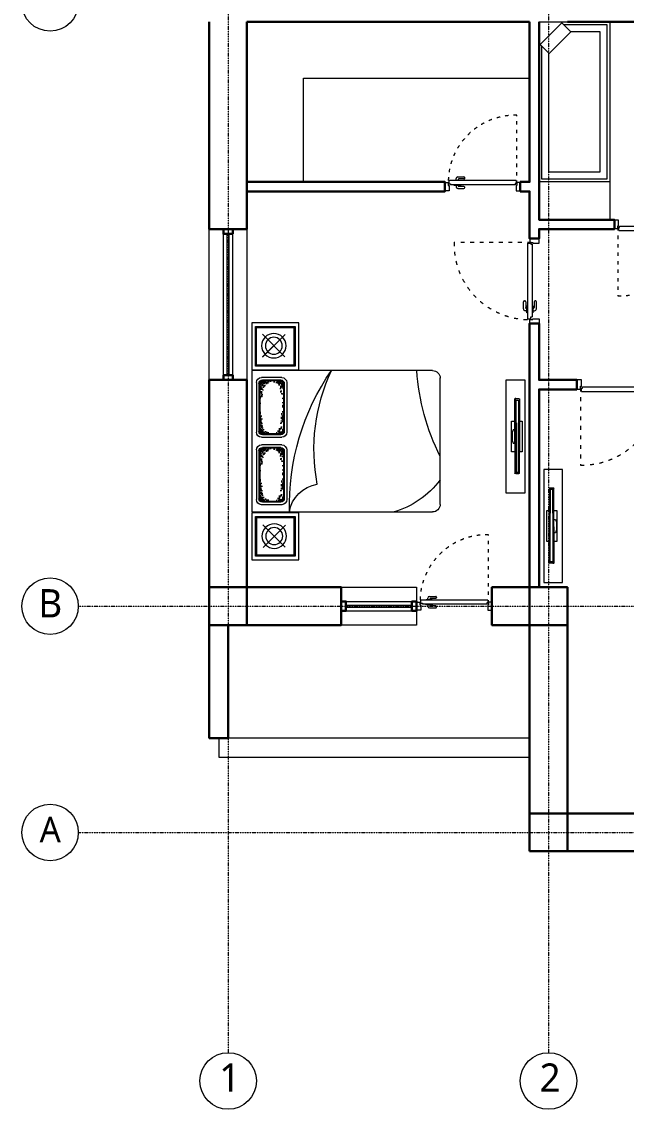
# Model space of a CAD drawing. Header units: millimetres. Extents: x 220309 to 250673, y 235861 to 255830.
# Drawn here: x 220309 to 226724, y 235861 to 247398 of the extents above; entities that cross this region are included whole.
import ezdxf
from ezdxf.enums import TextEntityAlignment as Align

# ---------------------------------------------------------------- set-up
doc = ezdxf.new("R2010")
doc.units = ezdxf.units.MM
doc.linetypes.add('ACAD_ISO03W100', pattern=[30, 12, -18])
doc.linetypes.add('DASHDOTX2', pattern=[2, 1, -0.5, 0, -0.5])
for name, color, linetype, lineweight in [('Axes', 40, 'DASHDOTX2', 9), ('Balcony', 7, 'Continuous', 40), ('Door', 59, 'Continuous', 9), ('furniture', 46, 'Continuous', 9), ('Line', 7, 'Continuous', 9), ('Profile', 4, 'Continuous', 15), ('Wall', 5, 'Continuous', 30), ('WC', 123, 'Continuous', 9), ('winows', 4, 'Continuous', 18)]:
    doc.layers.add(name, color=color, linetype=linetype, lineweight=lineweight)
doc.styles.add('Standard 1', font='segoeuil.ttf')
pattern_1 = [(322.5, (57293.257, -2899.04), (-1.126233, -34.448923), [0, -27.175481, 0, -30.39363, 0, -29.052734]), (352.5, (57293.257, -2899.04), (31.64114, -50.456037), [0, -14.660457, 0, -24.49369, 0, -9.386268]), (32.5, (57271.266, -2899.04), (55.676515, -0.101176), [0, -8.939303, 0, -32.18149, 0, -42.014724]), (42.5, (57271.266, -2899.04), (53.745352, -15.691615), [0, -4.469651, 0, -21.096755, 0, -24.136118])]
pattern_2 = [(322.5, (58008.435, -2899.04), (-1.126233, -34.448923), [0, -27.175481, 0, -30.39363, 0, -29.052734]), (352.5, (58008.435, -2899.04), (31.64114, -50.456037), [0, -14.660457, 0, -24.49369, 0, -9.386268]), (32.5, (57986.444, -2899.04), (55.676515, -0.101176), [0, -8.939303, 0, -32.18149, 0, -42.014724]), (42.5, (57986.444, -2899.04), (53.745352, -15.691615), [0, -4.469651, 0, -21.096755, 0, -24.136118])]

# ---------------------------------------------------------------- blocks, each defined once
blk = doc.blocks.new('q1')
at = {"layer": 'Door', "lineweight": 9}
for p, q in [((-663, 104), (-597, 104)), ((-45, 65), (-757, 65)), ((-757, 65), (-757, 32)), ((-757, 32), (-739, 32)), ((-739, 32), (-739, 20)), ((-54, 20), (-739, 20)), ((-700, 65), (-700, 70)), ((-700, 70), (-635, 70)), ((-700, 14), (-700, 20)), ((-635, 14), (-700, 14)), ((-681, 70), (-681, 86)), ((-681, 14), (-681, -1)), ((-660, 74), (-660, 70)), ((-660, 11), (-660, 14)), ((-597, 82), (-651, 82)), ((-597, 2), (-651, 2)), ((-635, 70), (-635, 65)), ((-635, 20), (-635, 14)), ((-588, 95), (-588, 91)), ((-45, 34), (-54, 34)), ((-54, 34), (-54, 20)), ((-45, 65), (-45, 34)), ((-663, -19), (-597, -19)), ((-588, -10), (-588, -6))]:
    blk.add_line(p, q, dxfattribs=at)
at = {"layer": 'Door', "linetype": 'ACAD_ISO03W100', "lineweight": 9, "ltscale": 3}
blk.add_lwpolyline([(-36, 29), (-36, 758)], dxfattribs=at)
at = {"layer": 'Door', "lineweight": 9}
for points in [[(-800, 44), (-764, 44), (-764, 14), (-756, 14), (-756, -44), (-800, -44)], [(0, 44), (-36, 44), (-36, 14), (-44, 14), (-44, -44), (0, -44)]]:
    blk.add_lwpolyline(points, close=True, dxfattribs=at)
at = {"layer": 'Door', "linetype": 'ACAD_ISO03W100', "lineweight": 9, "ltscale": 3}
blk.add_arc((-53, 47), 711, 88.5671, 180.2072, dxfattribs=at)
at = {"layer": 'Door', "lineweight": 9}
for centre, radius, start, end in [((-663, 86), 17.8, 90, 180), ((-597, 95), 8.89, 0, 90), ((-651, 74), 8.89, 90, 180), ((-651, 11), 8.89, 180, 270), ((-597, 91), 8.89, 270, 0), ((-597, -6), 8.89, 0, 90), ((-663, -1), 17.8, 180, 270), ((-597, -10), 8.89, 270, 0)]:
    blk.add_arc(centre, radius, start, end, dxfattribs=at)
blk = doc.blocks.new('v1')
at = {"layer": 'WC'}
for points in [[(487, 514), (487, -1186), (-263, -1186), (-263, 514), (487, 514)], [(228, -1156), (-233, -1156), (-233, 484), (457, 484), (457, -924)], [(153, -1081), (-158, -1081), (-158, 409), (382, 409), (382, -849)]]:
    blk.add_lwpolyline(points, dxfattribs=at)
blk.add_lwpolyline([(246, -1174), (476, -943), (381, -848), (150, -1078)], close=True, dxfattribs=at)
blk = doc.blocks.new('1150')
h = blk.add_hatch()
h.set_pattern_fill('AR-SAND', color=0, scale=19.070513, angle=270, style=0)
h.set_pattern_definition(pattern_1)
edge = h.paths.add_edge_path()
edge.add_line((625, 793), (653, 814))
edge.add_line((653, 814), (674, 858))
edge.add_line((674, 858), (674, 793))
edge.add_line((674, 793), (673, 791))
edge.add_line((673, 791), (645, 770))
edge.add_line((645, 770), (564, 755))
edge.add_line((564, 755), (508, 747))
edge.add_line((508, 747), (331, 747))
edge.add_line((331, 747), (544, 778))
edge.add_line((544, 778), (625, 793))
h.paths.add_polyline_path([(616, 955), (536, 970), (394, 991), (437, 997), (543, 997), (553, 995), (634, 980), (662, 959), (674, 935), (674, 873), (644, 934)])
h.paths.add_polyline_path([(351, 997), (394, 991), (258, 971), (177, 956), (150, 935), (111, 856), (111, 925), (128, 959), (155, 980), (236, 995), (246, 997)])
h = blk.add_hatch()
h.set_pattern_fill('AR-SAND,_O', color=0, scale=9.535256, angle=360)
h.set_pattern_definition([(232.5, (57293.257, -2899.04), (-17.2244613, 0.5631167), [0, -13.5877404, 0, -15.196815, 0, -14.5263672]), (262.5, (57293.257, -2899.04), (-25.2280185, -15.82057), [0, -7.3302284, 0, -12.246845, 0, -4.693134]), (302.5, (57293.257, -2888.045), (-0.050588, -27.8382573), [0, -4.4696514, 0, -16.0907452, 0, -21.0073618]), (312.5, (57293.257, -2888.045), (-7.845808, -26.872676), [0, -2.2348257, 0, -10.5483774, 0, -12.068059])])
edge = h.paths.add_edge_path()
edge.add_line((111, 917), (111, 970))
edge.add_ellipse((138, 970), major_axis=(-19, -19), ratio=1, start_angle=225, end_angle=315, ccw=False)
edge.add_line((138, 997), (204, 997))
edge.add_line((204, 997), (157, 973))
edge.add_line((157, 973), (111, 917))
edge = h.paths.add_edge_path()
edge.add_line((147, 773), (199, 747))
edge.add_line((199, 747), (138, 747))
edge.add_ellipse((138, 773), major_axis=(-19, -19), ratio=1, start_angle=315, end_angle=405, ccw=False)
edge.add_line((111, 773), (111, 817))
edge.add_line((111, 817), (147, 773))
edge = h.paths.add_edge_path()
edge.add_line((647, 747), (605, 747))
edge.add_line((605, 747), (633, 761))
edge.add_line((633, 761), (674, 811))
edge.add_line((674, 811), (674, 773))
edge.add_ellipse((647, 773), major_axis=(19, -19), ratio=1, start_angle=-45, end_angle=45, ccw=False)
edge = h.paths.add_edge_path()
edge.add_line((674, 970), (674, 923))
edge.add_line((674, 923), (633, 973))
edge.add_line((633, 973), (586, 997))
edge.add_line((586, 997), (647, 997))
edge.add_ellipse((647, 970), major_axis=(-19, -19), ratio=1, start_angle=135, end_angle=225, ccw=False)
h = blk.add_hatch()
h.set_pattern_fill('AR-SAND', color=0, scale=19.070513, angle=270, style=0)
h.set_pattern_definition(pattern_2)
h.paths.add_polyline_path([(1340, 793), (1368, 814), (1389, 858), (1389, 793), (1388, 791), (1361, 770), (1280, 755), (1223, 747), (1046, 747), (1259, 778)])
h.paths.add_polyline_path([(1332, 955), (1251, 970), (1109, 991), (1152, 997), (1258, 997), (1269, 995), (1350, 980), (1377, 959), (1389, 935), (1389, 873), (1359, 934)])
h.paths.add_polyline_path([(1066, 997), (1109, 991), (974, 971), (893, 956), (865, 935), (826, 856), (826, 925), (843, 959), (870, 980), (951, 995), (962, 997)])
h = blk.add_hatch()
h.set_pattern_fill('AR-SAND,_O', color=0, scale=9.535256, angle=360)
h.set_pattern_definition([(232.5, (58008.435, -2899.04), (-17.2244613, 0.5631167), [0, -13.5877404, 0, -15.196815, 0, -14.5263672]), (262.5, (58008.435, -2899.04), (-25.2280185, -15.82057), [0, -7.3302284, 0, -12.246845, 0, -4.693134]), (302.5, (58008.435, -2888.045), (-0.050588, -27.8382573), [0, -4.4696514, 0, -16.0907452, 0, -21.0073618]), (312.5, (58008.435, -2888.045), (-7.845808, -26.872676), [0, -2.2348257, 0, -10.5483774, 0, -12.068059])])
edge = h.paths.add_edge_path()
edge.add_line((826, 917), (826, 970))
edge.add_ellipse((853, 970), major_axis=(-19, -19), ratio=1, start_angle=225, end_angle=315, ccw=False)
edge.add_line((853, 997), (919, 997))
edge.add_line((919, 997), (872, 973))
edge.add_line((872, 973), (826, 917))
edge = h.paths.add_edge_path()
edge.add_line((862, 773), (914, 747))
edge.add_line((914, 747), (853, 747))
edge.add_ellipse((853, 773), major_axis=(-19, -19), ratio=1, start_angle=315, end_angle=405, ccw=False)
edge.add_line((826, 773), (826, 817))
edge.add_line((826, 817), (862, 773))
edge = h.paths.add_edge_path()
edge.add_line((1362, 747), (1320, 747))
edge.add_line((1320, 747), (1348, 761))
edge.add_line((1348, 761), (1389, 811))
edge.add_line((1389, 811), (1389, 773))
edge.add_ellipse((1362, 773), major_axis=(19, -19), ratio=1, start_angle=-45, end_angle=45, ccw=False)
edge = h.paths.add_edge_path()
edge.add_line((1389, 970), (1389, 923))
edge.add_line((1389, 923), (1348, 973))
edge.add_line((1348, 973), (1301, 997))
edge.add_line((1301, 997), (1362, 997))
edge.add_ellipse((1362, 970), major_axis=(-19, -19), ratio=1, start_angle=135, end_angle=225, ccw=False)
h = blk.add_hatch()
h.set_pattern_fill('AR-SAND', color=0, scale=19.070513, angle=270, style=0)
h.set_pattern_definition(pattern_1)
edge = h.paths.add_edge_path()
edge.add_line((249, 771), (413, 747))
edge.add_line((413, 747), (257, 747))
edge.add_line((257, 747), (233, 750))
edge.add_line((233, 750), (152, 765))
edge.add_line((152, 765), (124, 786))
edge.add_line((124, 786), (111, 814))
edge.add_line((111, 814), (111, 866))
edge.add_line((111, 866), (140, 807))
edge.add_line((140, 807), (168, 785))
edge.add_line((168, 785), (249, 771))
h = blk.add_hatch()
h.set_pattern_fill('AR-SAND', color=0, scale=19.070513, angle=270, style=0)
h.set_pattern_definition(pattern_2)
edge = h.paths.add_edge_path()
edge.add_line((964, 771), (1128, 747))
edge.add_line((1128, 747), (972, 747))
edge.add_line((972, 747), (948, 750))
edge.add_line((948, 750), (867, 765))
edge.add_line((867, 765), (840, 786))
edge.add_line((840, 786), (826, 814))
edge.add_line((826, 814), (826, 866))
edge.add_line((826, 866), (855, 807))
edge.add_line((855, 807), (883, 785))
edge.add_line((883, 785), (964, 771))
at = {"color": 0}
for p, q in [((-506, 1083), (-5, 1083)), ((-506, 582), (-506, 1083)), ((-45, 1043), (-466, 1043)), ((-466, 1043), (-466, 622)), ((-45, 622), (-45, 1043)), ((-5, 1083), (-5, 582)), ((1, 1083), (1501, 1083)), ((1, -837), (1, 1083)), ((1501, 1083), (1501, -837)), ((1509, 582), (1509, 1083)), ((1509, 1083), (2010, 1083)), ((1970, 1043), (1550, 1043)), ((1550, 1043), (1550, 622)), ((1970, 622), (1970, 1043)), ((2010, 1083), (2010, 582)), ((-55, 1033), (-456, 1033)), ((-456, 1033), (-456, 632)), ((-146, 732), (-384, 970)), ((-143, 967), (-381, 729)), ((-140, 970), (-377, 732)), ((-377, 732), (-140, 970)), ((-55, 1033), (-55, 632)), ((-55, 632), (-55, 1033)), ((75, 764), (75, 979)), ((102, 773), (102, 970)), ((111, 773), (111, 970)), ((129, 1033), (656, 1033)), ((138, 1006), (647, 1006)), ((138, 997), (647, 997)), ((674, 773), (674, 970)), ((683, 773), (683, 970)), ((710, 764), (710, 979)), ((790, 764), (790, 979)), ((817, 773), (817, 970)), ((826, 773), (826, 970)), ((844, 1033), (1371, 1033)), ((853, 1006), (1362, 1006)), ((853, 997), (1362, 997)), ((1389, 773), (1389, 970)), ((1398, 773), (1398, 970)), ((1425, 764), (1425, 979)), ((1560, 1033), (1960, 1033)), ((1960, 1033), (1560, 1033)), ((1560, 1033), (1560, 632)), ((1874, 729), (1637, 966)), ((1874, 729), (1637, 966)), ((1877, 963), (1640, 726)), ((1877, 963), (1640, 726)), ((1960, 1033), (1960, 632)), ((1960, 632), (1960, 1033)), ((129, 711), (656, 711)), ((138, 747), (647, 747)), ((138, 738), (647, 738)), ((844, 711), (1371, 711)), ((853, 747), (1362, 747)), ((853, 738), (1362, 738)), ((1426, 753), (1424, 754)), ((-5, 582), (-506, 582)), ((-466, 622), (-45, 622)), ((-55, 632), (-456, 632)), ((-456, 632), (-55, 632)), ((2010, 582), (1509, 582)), ((1550, 622), (1970, 622)), ((1960, 632), (1560, 632)), ((1560, 632), (1960, 632)), ((-1, -790), (-1, -790)), ((1323, -755), (1323, -755)), ((1422, -917), (80, -917)), ((1476, -897), (1476, -897))]:
    blk.add_line(p, q, dxfattribs=at)
for centre, radius in [((-262, 848), 130), ((-262, 848), 90.1), ((1758, 844), 130), ((1758, 844), 90.1)]:
    blk.add_circle(centre, radius, dxfattribs=at)
for centre, radius, start, end in [((129, 979), 53.6, 90, 180), ((138, 970), 35.8, 90, 180), ((138, 970), 26.8, 90, 180), ((647, 970), 35.8, 0, 90), ((647, 970), 26.8, 0, 90), ((656, 979), 53.6, 0, 90), ((844, 979), 53.6, 90, 180), ((853, 970), 35.8, 90, 180), ((853, 970), 26.8, 90, 180), ((1362, 970), 35.8, 0, 90), ((1362, 970), 26.8, 0, 90), ((1371, 979), 53.6, 0, 90), ((129, 764), 53.6, 180, 270), ((138, 773), 35.8, 180, 270), ((138, 773), 26.8, 180, 270), ((647, 773), 35.8, 270, 0), ((647, 773), 26.8, 270, 0), ((656, 764), 53.6, 270, 0), ((844, 764), 53.6, 180, 270), ((853, 773), 35.8, 180, 270), ((853, 773), 26.8, 180, 270), ((1362, 773), 35.8, 270, 0), ((1362, 773), 26.8, 270, 0), ((1371, 764), 53.6, 270, 0), ((1438, -1857), 2540, 88.5512, 124.4879), ((1552, 337), 349, 98.1587, 171.7729), ((837, -1567), 1989, 79.2916, 114.8966), ((595, -164), 943, 306.9313, 344.3866), ((-155, -3056), 2391, 63.4727, 86.2716), ((81, -837), 80.1, 180, 270), ((1421, -837), 80.1, 270, 0)]:
    blk.add_arc(centre, radius, start, end, dxfattribs=at)
blk = doc.blocks.new('1156')
at = {"color": 0}
for p, q in [((196, 609), (196, 989)), ((208, 994), (200, 994)), ((204, 363), (204, 989)), ((208, 994), (240, 994)), ((209, 978), (235, 978)), ((209, 455), (209, 978)), ((235, 978), (235, 455)), ((245, 989), (245, 519)), ((245, 202), (245, 761)), ((170, 600), (170, 600)), ((196, 671), (196, 202)), ((204, 475), (204, 202)), ((209, 463), (209, 213)), ((235, 213), (235, 463)), ((208, 198), (200, 198)), ((208, 198), (240, 198)), ((209, 213), (235, 213))]:
    blk.add_line(p, q, dxfattribs=at)
blk.add_lwpolyline([(104, 0), (304, 0), (304, 1200), (104, 1200)], close=True, dxfattribs=at)
at = {"color": 0, "flags": 128}
for points in [[(196, 761), (163, 761), (163, 600), (163, 439), (196, 439)], [(245, 439), (275, 439), (275, 600), (275, 761), (245, 761)], [(196, 529), (180, 529), (170, 559), (170, 641), (180, 671), (196, 671)]]:
    blk.add_lwpolyline(points, dxfattribs=at)
at = {"color": 0}
for centre, start, end in [((200, 989), 90, 180), ((208, 989), 90, 180), ((240, 989), 0.0003, 90), ((200, 202), 180, 270), ((208, 202), 180, 270), ((240, 202), 270, 359.9997)]:
    blk.add_arc(centre, 4.4, start, end, dxfattribs=at)

msp = doc.modelspace()

# ---------------------------------------------------------------- linework, layer by layer
at = {"layer": 'Axes', "linetype": 'DASHDOTX2', "lineweight": 9, "ltscale": 2}
for p, q in [((222499, 255830), (222499, 236461)), ((225899, 255830), (225899, 236461)), ((220905, 241198), (250673, 241198))]:
    msp.add_line(p, q, dxfattribs=at)
msp.add_lwpolyline([(220909, 238798), (250673, 238798)], dxfattribs=at)
at = {"layer": 'Axes', "color": 18, "linetype": 'Continuous', "ltscale": 200, "true_color": 0x000000}
for centre in [(220609, 247598), (220609, 241198), (220609, 238798), (222499, 236161), (225899, 236161)]:
    msp.add_circle(centre, 300, dxfattribs=at)
at = {"layer": 'Balcony', "lineweight": 9}
msp.add_lwpolyline([(222399, 239798), (222399, 239598), (225699, 239598), (225699, 239798), (222399, 239798)], dxfattribs=at)
at = {"layer": 'furniture', "linetype": 'Continuous', "ltscale": 5}
msp.add_lwpolyline([(223299, 245698), (223299, 246798), (225699, 246798)], dxfattribs=at)
at = {"layer": 'Line'}
msp.add_lwpolyline([(222299, 243598), (222299, 245198), (222699, 245198), (222699, 243598)], close=True, dxfattribs=at)
msp.add_lwpolyline([(223699, 241398), (224499, 241398), (224499, 240998), (223699, 240998)], dxfattribs=at)
at = {"layer": 'Profile', "linetype": 'Continuous', "ltscale": 5}
for p, q in [((222449, 243648), (222449, 245198)), ((222549, 243648), (222549, 245198)), ((223749, 241248), (224499, 241248)), ((223749, 241148), (224499, 241148))]:
    msp.add_line(p, q, dxfattribs=at)
at = {"layer": 'Profile', "linetype": 'Continuous', "lineweight": 30, "ltscale": 5}
for points in [[(222549, 245148), (222549, 245198), (222449, 245198), (222449, 245148)], [(222549, 243598), (222549, 243648), (222449, 243648), (222449, 243598)], [(223699, 241148), (223749, 241148), (223749, 241248), (223699, 241248)], [(224449, 241148), (224499, 241148), (224499, 241248), (224449, 241248)]]:
    msp.add_lwpolyline(points, close=True, dxfattribs=at)
at = {"layer": 'Wall'}
for points in [[(222699, 247398), (222699, 245198), (222299, 245198), (222299, 247398)], [(225699, 247398), (222699, 247398)], [(225799, 247398), (225799, 245298), (226599, 245298), (226599, 245198), (225799, 245198), (225799, 245098), (225699, 245098), (225699, 245598), (225599, 245598), (225599, 245698), (225699, 245698), (225699, 247398)], [(226099, 247398), (229299, 247398)], [(222699, 245598), (224799, 245598), (224799, 245698), (222699, 245698)], [(225699, 241398), (225699, 244198), (225799, 244198), (225799, 243598), (226199, 243598), (226199, 243498), (225799, 243498), (225799, 241398)], [(222299, 241398), (222299, 243598), (222699, 243598), (222699, 241398)], [(222699, 241398), (223699, 241398), (223699, 240998), (222699, 240998)], [(225699, 240998), (225299, 240998), (225299, 241398), (225699, 241398)], [(222299, 240998), (222299, 239798), (222499, 239798), (222499, 240998)], [(225699, 240998), (225699, 238998)], [(226099, 238998), (226099, 240998)], [(226099, 238998), (226899, 238998), (226899, 238598), (226099, 238598)]]:
    msp.add_lwpolyline(points, dxfattribs=at)
at = {"layer": 'Wall', "linetype": 'Continuous', "ltscale": 5}
for points in [[(222299, 240998), (222699, 240998), (222699, 241398), (222299, 241398)], [(225699, 240998), (226099, 240998), (226099, 241398), (225699, 241398)], [(225699, 238598), (226099, 238598), (226099, 238998), (225699, 238998)]]:
    msp.add_lwpolyline(points, close=True, dxfattribs=at)
at = {"layer": 'WC', "lineweight": 9}
msp.add_lwpolyline([(226549, 245698), (226549, 245298)], dxfattribs=at)
at = {"layer": 'winows', "ltscale": 5}
for points in [[(222489, 243648), (222489, 245148)], [(222509, 243648), (222509, 245148)], [(223749, 241208), (224449, 241208)], [(223749, 241188), (224449, 241188)]]:
    msp.add_lwpolyline(points, dxfattribs=at)

# ---------------------------------------------------------------- block references
at = {"layer": 'Door', "lineweight": 60}
for p in [(225599, 245648), (225299, 241198)]:
    msp.add_blockref('q1', p, dxfattribs=at)
at = {"layer": 'Door', "lineweight": 60, "rotation": 180}
msp.add_blockref('q1', (226599, 245248), dxfattribs=at)
at = {"layer": 'Door', "lineweight": 60, "xscale": 1.125, "yscale": 1.125, "zscale": 1.125}
for p, rotation in [((225749, 245098), 89.99999999999999), ((226199, 243548), 180)]:
    msp.add_blockref('q1', p, dxfattribs=dict(at, rotation=rotation))
at = {"layer": 'furniture', "lineweight": 9, "xscale": -1}
for name, p, rotation in [('1150', (223832, 243699), 90), ('1156', (225345, 243598), 180)]:
    msp.add_blockref(name, p, dxfattribs=dict(at, rotation=rotation))
at = {"layer": 'furniture', "lineweight": 9, "rotation": 180}
msp.add_blockref('1156', (226153, 242648), dxfattribs=at)
at = {"layer": 'WC', "lineweight": 9, "rotation": 180}
msp.add_blockref('v1', (226286, 246212), dxfattribs=at)

# ---------------------------------------------------------------- texts
at = {"layer": 'Axes', "color": 18, "ltscale": 200, "true_color": 0x000000, "style": 'Standard 1'}
for s, height, p in [('B', 300, (220611, 241229)), ('A', 270, (220611, 238829)), ('1', 300, (222516, 236197)), ('2', 300, (225916, 236197))]:
    msp.add_text(s, height=height, dxfattribs=at).set_placement(p, align=Align.MIDDLE_CENTER)

doc.saveas('drawing.dxf')
